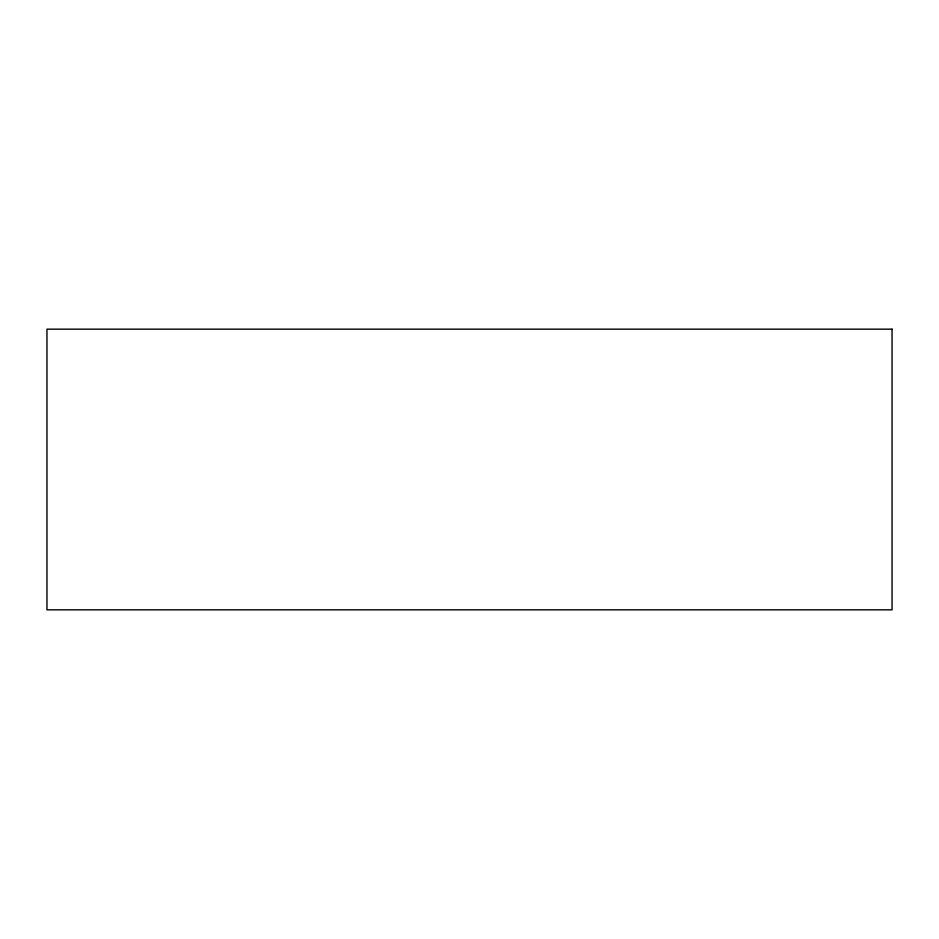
<?xml version="1.0" encoding="UTF-8"?>
<svg xmlns="http://www.w3.org/2000/svg" width="939" height="939" viewBox="0 0 939 939"><rect width="100%" height="100%" fill="white"/><g stroke="black" fill="none" stroke-linecap="round" stroke-linejoin="round"><path stroke-width="1.41" d="M892.05 329.166L46.95 329.166L46.95 609.834L892.05 609.834L892.05 329.166"/></g></svg>
